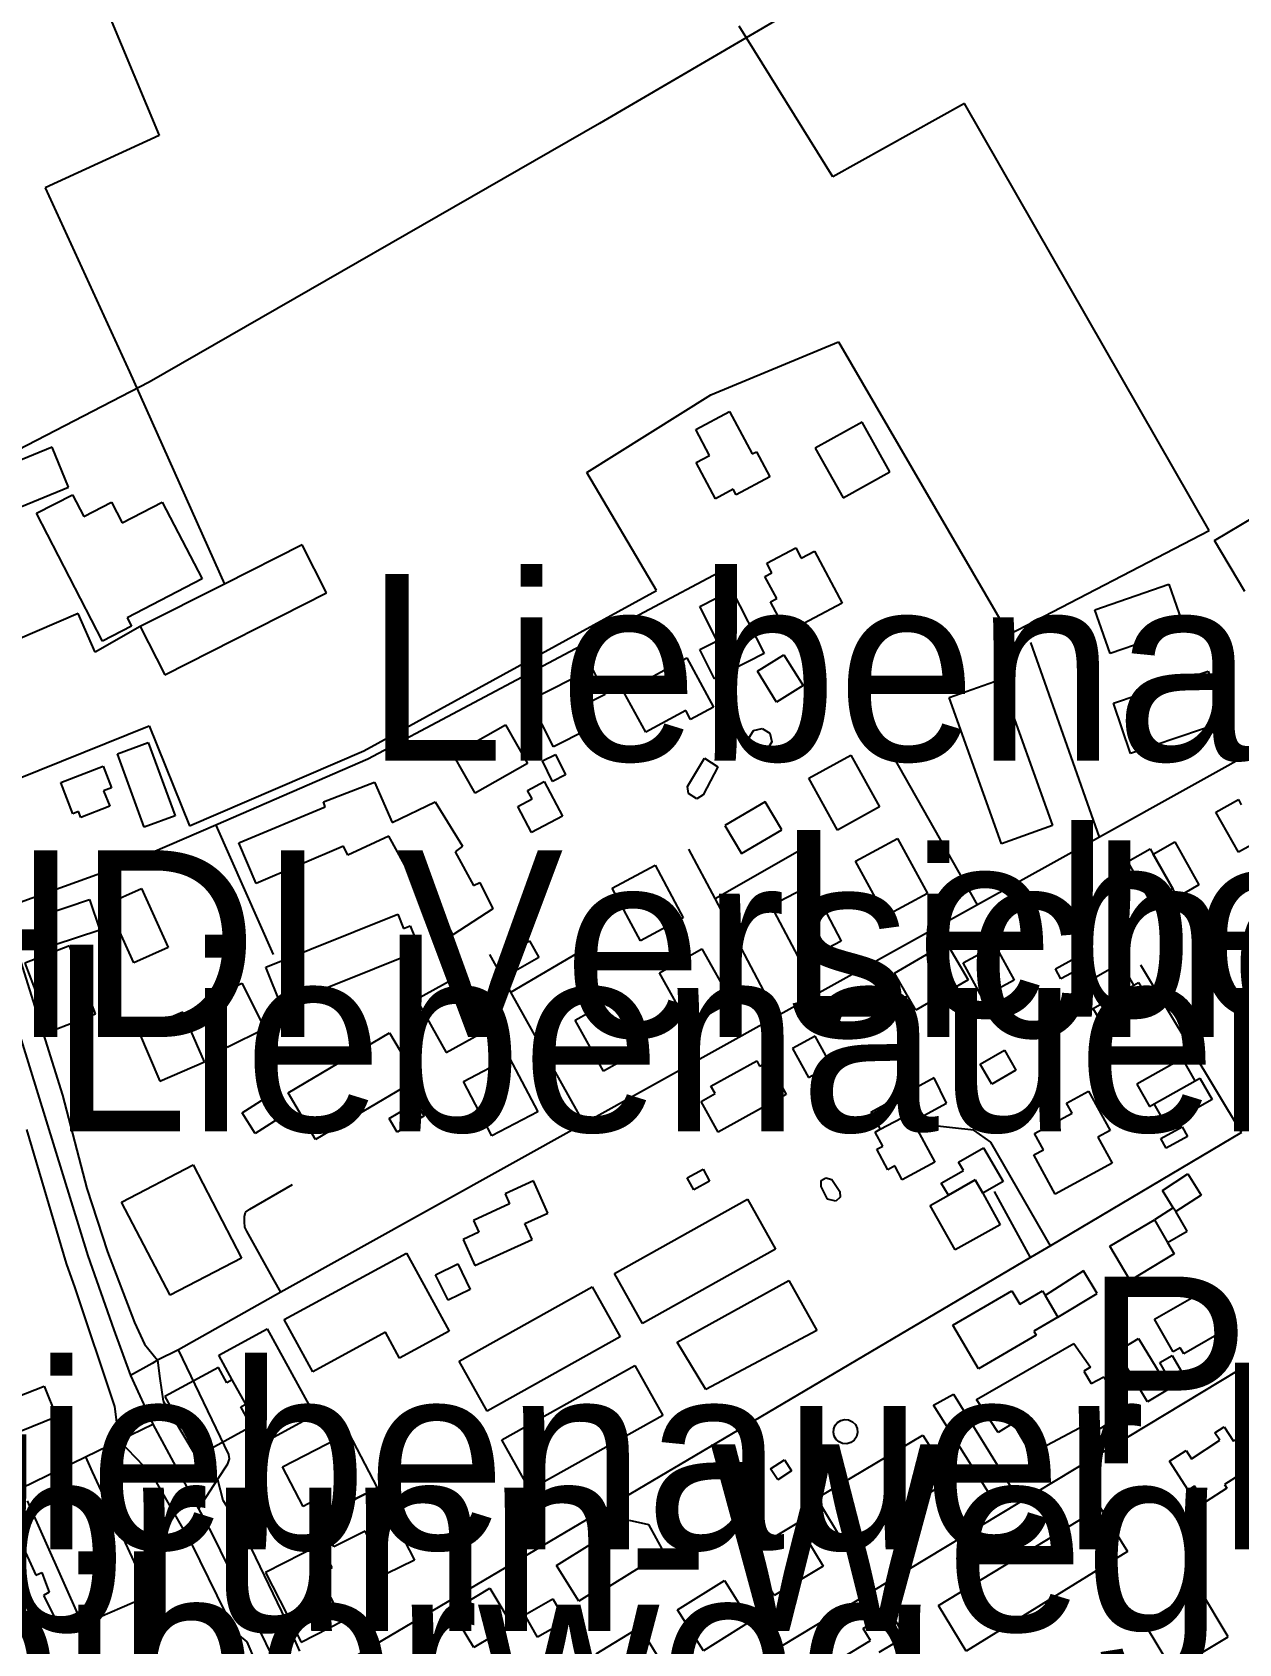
# Model space of a CAD drawing. Extents: x -3657 to 4700, y -7332 to 8131.
# Drawn here: x 2172.2 to 2452.5, y 3484.5 to 3859.2 of the extents above; entities that cross this region are included whole.
import ezdxf

# ---------------------------------------------------------------- set-up
doc = ezdxf.new("R2010")
doc.units = 0
for name, color, linetype in [('OSM_BUILDING_APARTMENTS', 9, 'CONTINUOUS'), ('OSM_BUILDING_CARPORT', 9, 'CONTINUOUS'), ('OSM_BUILDING_DETACHED', 9, 'CONTINUOUS'), ('OSM_BUILDING_GARAGE', 9, 'CONTINUOUS'), ('OSM_BUILDING_GREENHOUSE', 9, 'CONTINUOUS'), ('OSM_BUILDING_HOUSE', 9, 'CONTINUOUS'), ('OSM_BUILDING_INDUSTRIAL', 9, 'CONTINUOUS'), ('OSM_BUILDING_OFFICE', 9, 'CONTINUOUS'), ('OSM_BUILDING_RETAIL', 9, 'CONTINUOUS'), ('OSM_BUILDING_ROOF', 9, 'CONTINUOUS'), ('OSM_BUILDING_SEMIDETACHED_HOUSE', 9, 'CONTINUOUS'), ('OSM_BUILDING_SERVICE', 9, 'CONTINUOUS'), ('OSM_BUILDING_SHED', 9, 'CONTINUOUS'), ('OSM_BUILDING_TERRACE', 9, 'CONTINUOUS'), ('OSM_BUILDING_YES', 9, 'CONTINUOUS'), ('OSM_HIGHWAY_FOOTWAY', 8, 'CONTINUOUS'), ('OSM_HIGHWAY_PRIMARY', 8, 'CONTINUOUS'), ('OSM_HIGHWAY_RESIDENTIAL', 8, 'CONTINUOUS'), ('OSM_HIGHWAY_SERVICE', 8, 'CONTINUOUS'), ('OSM_LABELS', 8, 'CONTINUOUS'), ('OSM_LANDUSE_FARMLAND', 3, 'CONTINUOUS'), ('OSM_LEISURE_SWIMMING_POOL', 3, 'CONTINUOUS')]:
    doc.layers.add(name, color=color, linetype=linetype)

msp = doc.modelspace()

# ---------------------------------------------------------------- linework, layer by layer
at = {"layer": 'OSM_BUILDING_APARTMENTS'}
for p, q in [((2369.213791, 3604.110452), (2375.84261, 3607.66869)), ((2375.84261, 3607.66869), (2376.783084, 3605.92293)), ((2376.783084, 3605.92293), (2381.879842, 3596.438003)), ((2368.045784, 3603.476641), (2369.213791, 3604.110452)), ((2369.797795, 3600.21863), (2368.045784, 3603.476641)), ((2368.387085, 3599.462505), (2369.797795, 3600.21863)), ((2370.935464, 3594.714481), (2368.387085, 3599.462505)), ((2192.920571, 3587.164346), (2209.515373, 3595.815311)), ((2209.515373, 3595.815311), (2220.801051, 3574.187898)), ((2372.588876, 3595.604041), (2370.935464, 3594.714481)), ((2374.318134, 3592.379388), (2372.588876, 3595.604041)), ((2381.879842, 3596.438003), (2374.318134, 3592.379388)), ((2204.20625, 3565.536932), (2192.920571, 3587.164346)), ((2220.801051, 3574.187898), (2204.20625, 3565.536932)), ((2391.603121, 3541.307558), (2414.151725, 3554.317364)), ((2414.151725, 3554.317364), (2418.08806, 3548.813215)), ((2418.08806, 3548.813215), (2416.510492, 3547.890298)), ((2416.510492, 3547.890298), (2418.224581, 3544.98811)), ((2418.224581, 3544.98811), (2421.121845, 3546.567078)), ((2421.121845, 3546.567078), (2426.393045, 3538.271936)), ((2396.631619, 3533.657347), (2391.603121, 3541.307558)), ((2426.393045, 3538.271936), (2417.830189, 3533.001297)), ((2400.105302, 3535.78117), (2396.631619, 3533.657347)), ((2404.254003, 3528.664695), (2400.105302, 3535.78117)), ((2416.639428, 3535.247434), (2404.254003, 3528.664695)), ((2417.830189, 3533.001297), (2416.639428, 3535.247434)), ((2354.469598, 3518.345806), (2379.103929, 3533.023536)), ((2379.103929, 3533.023536), (2385.664488, 3522.604571)), ((2385.664488, 3522.604571), (2360.878468, 3507.671093)), ((2360.878468, 3507.671093), (2354.469598, 3518.345806)), ((2382.759639, 3493.427022), (2420.287554, 3516.188624)), ((2420.287554, 3516.188624), (2426.696424, 3505.925332)), ((2426.696424, 3505.925332), (2389.168509, 3482.75231)), ((2389.168509, 3482.75231), (2382.759639, 3493.427022))]:
    msp.add_line(p, q, dxfattribs=at)
at = {"layer": 'OSM_BUILDING_CARPORT'}
for p, q in [((2220.929987, 3607.980036), (2227.983536, 3612.427833)), ((2227.983536, 3612.427833), (2231.024905, 3607.624212)), ((2223.971356, 3603.165296), (2220.929987, 3607.980036)), ((2231.024905, 3607.624212), (2223.971356, 3603.165296)), ((2424.254227, 3552.43817), (2429.244803, 3555.451553)), ((2431.338114, 3540.729344), (2424.254227, 3552.43817)), ((2429.244803, 3555.451553), (2436.32869, 3543.742727)), ((2436.32869, 3543.742727), (2431.338114, 3540.729344))]:
    msp.add_line(p, q, dxfattribs=at)
at = {"layer": 'OSM_BUILDING_DETACHED'}
for p, q in [((2446.88626, 3741.013646), (2456.260654, 3746.584512)), ((2453.939809, 3729.160267), (2446.88626, 3741.013646)), ((2385.034978, 3588.765553), (2391.284574, 3592.357149)), ((2391.284574, 3592.357149), (2393.051753, 3589.277049)), ((2380.810433, 3586.397101), (2385.034978, 3588.765553)), ((2386.642883, 3576.055972), (2380.810433, 3586.397101)), ((2393.051753, 3589.277049), (2397.094271, 3581.938184)), ((2397.094271, 3581.938184), (2386.642883, 3576.055972))]:
    msp.add_line(p, q, dxfattribs=at)
at = {"layer": 'OSM_BUILDING_GARAGE'}
for p, q in [((2381.705399, 3616.052788), (2367.029466, 3607.991155)), ((2384.617832, 3610.226173), (2381.705399, 3616.052788)), ((2376.783084, 3605.92293), (2384.617832, 3610.226173)), ((2367.029466, 3607.991155), (2369.213791, 3604.110452)), ((2369.213791, 3604.110452), (2375.84261, 3607.66869)), ((2375.84261, 3607.66869), (2376.783084, 3605.92293)), ((2434.766291, 3589.866382), (2440.69734, 3593.791563)), ((2440.69734, 3593.791563), (2443.769046, 3588.787792)), ((2437.291916, 3585.818887), (2434.766291, 3589.866382)), ((2437.291916, 3585.818887), (2432.938436, 3583.027894)), ((2437.906258, 3584.996045), (2437.291916, 3585.818887)), ((2437.906258, 3584.996045), (2437.291916, 3585.818887)), ((2443.769046, 3588.787792), (2437.906258, 3584.996045)), ((2432.938436, 3583.027894), (2435.964636, 3577.812852)), ((2440.538066, 3580.392575), (2437.906258, 3584.996045)), ((2435.964636, 3577.812852), (2440.538066, 3580.392575)), ((2265.867921, 3570.273836), (2271.040523, 3572.809081)), ((2271.040523, 3572.809081), (2273.945372, 3566.89351)), ((2416.457401, 3571.185635), (2407.515321, 3565.459096)), ((2419.612537, 3565.970593), (2416.457401, 3571.185635)), ((2268.772769, 3564.358266), (2265.867921, 3570.273836)), ((2273.945372, 3566.89351), (2268.772769, 3564.358266)), ((2407.515321, 3565.459096), (2410.458092, 3560.444205)), ((2410.458092, 3560.444205), (2419.612537, 3565.970593)), ((2286.64176, 3491.258721), (2293.156813, 3494.950393)), ((2293.156813, 3494.950393), (2296.107168, 3489.735351)), ((2289.592116, 3486.054799), (2286.64176, 3491.258721)), ((2296.107168, 3489.735351), (2289.592116, 3486.054799))]:
    msp.add_line(p, q, dxfattribs=at)
at = {"layer": 'OSM_BUILDING_GREENHOUSE'}
for p, q in [((2234.839889, 3740.024011), (2216.80404, 3730.883788)), ((2240.513066, 3728.848921), (2234.839889, 3740.024011)), ((2216.80404, 3730.883788), (2197.251299, 3720.98744)), ((2202.924476, 3709.80123), (2240.513066, 3728.848921)), ((2197.251299, 3720.98744), (2202.924476, 3709.80123))]:
    msp.add_line(p, q, dxfattribs=at)
at = {"layer": 'OSM_BUILDING_HOUSE'}
for p, q in [((2176.803591, 3762.696657), (2143.143751, 3748.930725)), ((2180.61099, 3753.389641), (2176.803591, 3762.696657)), ((2166.640413, 3747.674222), (2180.61099, 3753.389641)), ((2231.586155, 3612.627984), (2255.151077, 3626.52735)), ((2255.151077, 3626.52735), (2261.567531, 3615.663605)), ((2329.858021, 3614.151354), (2340.49902, 3620.022446)), ((2340.49902, 3620.022446), (2341.158869, 3618.821541)), ((2341.158869, 3618.821541), (2343.123244, 3619.911252)), ((2343.123244, 3619.911252), (2347.378127, 3612.227682)), ((2238.00261, 3601.764239), (2231.586155, 3612.627984)), ((2261.567531, 3615.663605), (2238.00261, 3601.764239)), ((2327.552345, 3610.615356), (2330.813663, 3612.416713)), ((2330.813663, 3612.416713), (2329.858021, 3614.151354)), ((2347.378127, 3612.227682), (2331.511434, 3603.454402)), ((2331.511434, 3603.454402), (2327.552345, 3610.615356)), ((2288.598551, 3592.1014), (2282.007654, 3589.110257)), ((2291.99639, 3584.640221), (2288.598551, 3592.1014)), ((2283.084648, 3586.752924), (2274.67348, 3582.927819)), ((2282.007654, 3589.110257), (2283.084648, 3586.752924)), ((2274.67348, 3582.927819), (2275.940085, 3580.159065)), ((2286.619007, 3582.193932), (2291.99639, 3584.640221)), ((2288.310342, 3578.468902), (2286.619007, 3582.193932)), ((2422.517386, 3576.923293), (2432.938436, 3583.027894)), ((2432.938436, 3583.027894), (2435.964636, 3577.812852)), ((2275.940085, 3580.159065), (2272.254037, 3578.480022)), ((2272.254037, 3578.480022), (2275.014781, 3572.419898)), ((2275.014781, 3572.419898), (2288.310342, 3578.468902)), ((2427.303181, 3568.950617), (2422.517386, 3576.923293)), ((2437.481528, 3575.155294), (2427.303181, 3568.950617)), ((2435.964636, 3577.812852), (2437.481528, 3575.155294)), ((2166.276358, 3540.973973), (2174.922644, 3544.421016)), ((2174.922644, 3544.421016), (2177.797155, 3537.226704)), ((2177.797155, 3537.226704), (2169.150869, 3533.779661)), ((2230.327135, 3525.673551), (2245.6705, 3533.557271)), ((2245.6705, 3533.557271), (2252.268981, 3520.736496)), ((2235.082592, 3516.444372), (2230.327135, 3525.673551)), ((2252.268981, 3520.736496), (2239.307137, 3514.07592)), ((2237.456528, 3517.667516), (2235.082592, 3516.444372)), ((2239.307137, 3514.07592), (2237.456528, 3517.667516))]:
    msp.add_line(p, q, dxfattribs=at)
at = {"layer": 'OSM_BUILDING_INDUSTRIAL'}
for p, q in [((2230.691189, 3559.854872), (2259.11775, 3575.344325)), ((2259.11775, 3575.344325), (2269.038225, 3557.175074)), ((2237.320008, 3547.701266), (2230.691189, 3559.854872)), ((2254.225772, 3556.919326), (2237.320008, 3547.701266)), ((2257.509844, 3550.892561), (2254.225772, 3556.919326)), ((2269.038225, 3557.175074), (2257.509844, 3550.892561))]:
    msp.add_line(p, q, dxfattribs=at)
at = {"layer": 'OSM_BUILDING_OFFICE'}
for p, q in [((2169.431494, 3508.271545), (2173.018945, 3500.432303)), ((2173.018945, 3500.432303), (2174.414485, 3501.066114)), ((2174.414485, 3501.066114), (2175.248776, 3498.753259)), ((2176.060314, 3496.496002), (2174.793708, 3495.739877)), ((2175.248776, 3498.753259), (2176.060314, 3496.496002)), ((2174.793708, 3495.739877), (2177.706142, 3489.913263)), ((2177.706142, 3489.913263), (2168.324163, 3485.732334))]:
    msp.add_line(p, q, dxfattribs=at)
at = {"layer": 'OSM_BUILDING_RETAIL'}
for p, q in [((2215.522266, 3551.581969), (2226.754853, 3557.731049)), ((2226.754853, 3557.731049), (2237.759907, 3537.660364)), ((2218.631895, 3545.899908), (2215.522266, 3551.581969)), ((2221.749109, 3540.206728), (2218.631895, 3545.899908)), ((2226.527319, 3531.511285), (2221.749109, 3540.206728)), ((2237.759907, 3537.660364), (2226.527319, 3531.511285))]:
    msp.add_line(p, q, dxfattribs=at)
at = {"layer": 'OSM_BUILDING_ROOF'}
for p, q in [((2215.408499, 3548.757618), (2202.992736, 3541.952488)), ((2217.357706, 3545.19938), (2215.408499, 3548.757618)), ((2218.631895, 3545.899908), (2217.357706, 3545.19938)), ((2221.749109, 3540.206728), (2218.631895, 3545.899908)), ((2202.992736, 3541.952488), (2210.516522, 3528.219915)), ((2381.591632, 3539.93986), (2386.218154, 3542.552941)), ((2386.218154, 3542.552941), (2399.635066, 3520.836572)), ((2220.596271, 3539.584037), (2221.749109, 3540.206728)), ((2223.061221, 3535.091761), (2220.596271, 3539.584037)), ((2395.311923, 3518.212372), (2381.591632, 3539.93986)), ((2210.516522, 3528.219915), (2223.061221, 3535.091761)), ((2399.635066, 3520.836572), (2395.311923, 3518.212372))]:
    msp.add_line(p, q, dxfattribs=at)
at = {"layer": 'OSM_BUILDING_SEMIDETACHED_HOUSE'}
for p, q in [((2352.634159, 3685.727529), (2362.365023, 3691.109363)), ((2362.365023, 3691.109363), (2369.039349, 3679.055833)), ((2359.308485, 3673.673999), (2352.634159, 3685.727529)), ((2342.478565, 3680.256738), (2333.104171, 3674.73035)), ((2346.301133, 3673.774074), (2342.478565, 3680.256738)), ((2369.039349, 3679.055833), (2359.308485, 3673.673999)), ((2333.104171, 3674.73035), (2336.926739, 3668.258806)), ((2336.926739, 3668.258806), (2346.301133, 3673.774074)), ((2363.449601, 3666.435209), (2373.203218, 3671.739207)), ((2373.203218, 3671.739207), (2380.165753, 3658.929551)), ((2306.892272, 3660.152695), (2316.865839, 3665.501171)), ((2316.865839, 3665.501171), (2323.433982, 3653.25861)), ((2370.404552, 3653.636673), (2363.449601, 3666.435209)), ((2343.88169, 3656.149678), (2353.218162, 3661.053374)), ((2353.218162, 3661.053374), (2360.135191, 3647.876776)), ((2313.460416, 3647.910134), (2306.892272, 3660.152695)), ((2380.165753, 3658.929551), (2370.404552, 3653.636673)), ((2323.433982, 3653.25861), (2313.460416, 3647.910134)), ((2350.798719, 3642.973079), (2343.88169, 3656.149678)), ((2317.882157, 3640.515671), (2327.757125, 3646.053179)), ((2327.757125, 3646.053179), (2334.628647, 3633.810617)), ((2360.135191, 3647.876776), (2350.798719, 3642.973079)), ((2271.988581, 3640.137609), (2261.476517, 3634.322114)), ((2278.860103, 3627.750494), (2271.988581, 3640.137609)), ((2324.746094, 3628.27311), (2317.882157, 3640.515671)), ((2298.299077, 3629.462896), (2308.272644, 3635.033762)), ((2308.272644, 3635.033762), (2314.909048, 3623.180382)), ((2261.476517, 3634.322114), (2268.348039, 3621.934999)), ((2334.628647, 3633.810617), (2324.746094, 3628.27311)), ((2268.348039, 3621.934999), (2278.860103, 3627.750494)), ((2304.927897, 3617.609517), (2298.299077, 3629.462896)), ((2272.352635, 3615.241065), (2283.008803, 3620.82305)), ((2283.008803, 3620.82305), (2289.630038, 3608.180187)), ((2314.909048, 3623.180382), (2304.927897, 3617.609517)), ((2278.97387, 3602.609321), (2272.352635, 3615.241065)), ((2289.630038, 3608.180187), (2278.97387, 3602.609321))]:
    msp.add_line(p, q, dxfattribs=at)
at = {"layer": 'OSM_BUILDING_SERVICE'}
for p, q in [((2282.250357, 3644.796676), (2287.688416, 3647.899015)), ((2287.688416, 3647.899015), (2289.865156, 3644.096148)), ((2284.419513, 3640.99381), (2282.250357, 3644.796676)), ((2289.865156, 3644.096148), (2284.419513, 3640.99381))]:
    msp.add_line(p, q, dxfattribs=at)
at = {"layer": 'OSM_BUILDING_SHED'}
for p, q in [((2392.444996, 3619.244082), (2398.065082, 3622.490974)), ((2398.065082, 3622.490974), (2400.734813, 3617.887504)), ((2395.114727, 3614.640612), (2392.444996, 3619.244082)), ((2400.734813, 3617.887504), (2395.114727, 3614.640612)), ((2324.366871, 3592.835287), (2328.052919, 3594.814557)), ((2328.052919, 3594.814557), (2329.562227, 3592.023564)), ((2325.868594, 3590.033175), (2324.366871, 3592.835287)), ((2329.562227, 3592.023564), (2325.868594, 3590.033175))]:
    msp.add_line(p, q, dxfattribs=at)
at = {"layer": 'OSM_BUILDING_TERRACE'}
for p, q in [((2385.194251, 3704.474993), (2397.086687, 3708.722639)), ((2397.086687, 3708.722639), (2409.236994, 3674.752589)), ((2397.344558, 3670.504943), (2385.194251, 3704.474993)), ((2409.236994, 3674.752589), (2397.344558, 3670.504943)), ((2307.445938, 3570.618541), (2338.352618, 3587.898232)), ((2338.352618, 3587.898232), (2344.860086, 3576.278362)), ((2344.860086, 3576.278362), (2313.96099, 3558.987551)), ((2271.381824, 3550.192033), (2302.28092, 3567.471724)), ((2302.28092, 3567.471724), (2308.795972, 3555.851854)), ((2313.96099, 3558.987551), (2307.445938, 3570.618541)), ((2322.008104, 3554.595352), (2347.969715, 3568.939497)), ((2347.969715, 3568.939497), (2354.477183, 3557.319627)), ((2308.795972, 3555.851854), (2277.896876, 3538.561043)), ((2354.477183, 3557.319627), (2328.659676, 3543.631532)), ((2328.659676, 3543.631532), (2322.008104, 3554.595352)), ((2277.896876, 3538.561043), (2271.381824, 3550.192033)), ((2281.264377, 3531.900467), (2312.163473, 3549.180159)), ((2312.163473, 3549.180159), (2318.678525, 3537.560289)), ((2318.678525, 3537.560289), (2287.779429, 3520.269478)), ((2287.779429, 3520.269478), (2281.264377, 3531.900467))]:
    msp.add_line(p, q, dxfattribs=at)
at = {"layer": 'OSM_BUILDING_YES'}
for p, q in [((2326.354, 3766.78863), (2334.211502, 3770.969559)), ((2334.211502, 3770.969559), (2339.452365, 3761.128808)), ((2329.539474, 3760.806343), (2326.354, 3766.78863)), ((2364.974077, 3768.523271), (2354.113129, 3762.463147)), ((2371.428454, 3756.970118), (2364.974077, 3768.523271)), ((2354.113129, 3762.463147), (2360.567505, 3750.909995)), ((2326.399507, 3759.1273), (2329.539474, 3760.806343)), ((2330.881923, 3750.709844), (2326.399507, 3759.1273)), ((2339.452365, 3761.128808), (2340.453514, 3761.662544)), ((2340.453514, 3761.662544), (2343.578312, 3755.791452)), ((2343.578312, 3755.791452), (2335.728394, 3751.610523)), ((2360.567505, 3750.909995), (2371.428454, 3756.970118)), ((2173.109958, 3747.329518), (2181.513541, 3751.66612)), ((2181.513541, 3751.66612), (2184.145349, 3746.584512)), ((2335.038208, 3752.911503), (2330.881923, 3750.709844)), ((2335.728394, 3751.610523), (2335.038208, 3752.911503)), ((2188.49883, 3717.595995), (2173.109958, 3747.329518)), ((2184.145349, 3746.584512), (2190.546635, 3749.887001)), ((2190.546635, 3749.887001), (2193.026754, 3745.105619)), ((2193.026754, 3745.105619), (2202.355641, 3749.931479)), ((2202.355641, 3749.931479), (2211.6011, 3732.062455)), ((2342.819866, 3735.720768), (2349.554867, 3739.301244)), ((2344.003042, 3733.496869), (2342.819866, 3735.720768)), ((2349.554867, 3739.301244), (2350.836641, 3736.899434)), ((2350.836641, 3736.899434), (2353.908348, 3738.533999)), ((2353.908348, 3738.533999), (2360.339971, 3726.46935)), ((2211.6011, 3732.062455), (2194.194761, 3723.066785)), ((2342.417889, 3732.651788), (2344.003042, 3733.496869)), ((2345.148295, 3727.525702), (2342.417889, 3732.651788)), ((2327.241382, 3725.679866), (2334.719661, 3729.471613)), ((2334.719661, 3729.471613), (2342.220693, 3714.704926)), ((2419.07404, 3724.912621), (2436.290767, 3730.83931)), ((2436.290767, 3730.83931), (2439.809958, 3720.631616)), ((2331.306653, 3717.684951), (2327.241382, 3725.679866)), ((2343.692079, 3726.747337), (2345.148295, 3727.525702)), ((2347.484309, 3719.630862), (2343.692079, 3726.747337)), ((2360.339971, 3726.46935), (2347.484309, 3719.630862)), ((2422.59323, 3714.704926), (2419.07404, 3724.912621)), ((2195.226247, 3721.065276), (2188.49883, 3717.595995)), ((2194.194761, 3723.066785), (2195.226247, 3721.065276)), ((2327.286889, 3715.638964), (2331.306653, 3717.684951)), ((2439.809958, 3720.631616), (2422.59323, 3714.704926)), ((2309.630263, 3705.775974), (2324.260689, 3713.715292)), ((2324.260689, 3713.715292), (2330.464778, 3702.295573)), ((2330.72265, 3708.878312), (2327.286889, 3715.638964)), ((2342.220693, 3714.704926), (2330.72265, 3708.878312)), ((2340.65071, 3710.635192), (2346.809292, 3714.438059)), ((2346.809292, 3714.438059), (2351.253787, 3707.265986)), ((2287.794598, 3703.907899), (2302.288504, 3711.235645)), ((2302.288504, 3711.235645), (2305.314704, 3705.242238)), ((2345.095204, 3703.452), (2340.65071, 3710.635192)), ((2423.412352, 3703.22961), (2445.399706, 3710.601834)), ((2445.399706, 3710.601834), (2449.328457, 3698.893008)), ((2314.711852, 3696.424481), (2309.630263, 3705.775974)), ((2351.253787, 3707.265986), (2345.095204, 3703.452)), ((2293.300917, 3693.021916), (2287.794598, 3703.907899)), ((2305.314704, 3705.242238), (2298.655547, 3701.873032)), ((2330.464778, 3702.295573), (2325.125317, 3699.393385)), ((2427.341103, 3691.520784), (2423.412352, 3703.22961)), ((2298.655547, 3701.873032), (2301.135666, 3696.980455)), ((2324.002817, 3701.461611), (2314.711852, 3696.424481)), ((2325.125317, 3699.393385), (2324.002817, 3701.461611)), ((2449.328457, 3698.893008), (2427.341103, 3691.520784)), ((2269.978699, 3691.287275), (2282.121421, 3698.170241)), ((2282.121421, 3698.170241), (2287.240933, 3689.163452)), ((2301.135666, 3696.980455), (2293.300917, 3693.021916)), ((2191.927007, 3691.409589), (2199.124661, 3694.044909)), ((2198.15385, 3674.396766), (2191.927007, 3691.409589)), ((2199.124661, 3694.044909), (2205.351503, 3677.020966)), ((2275.09821, 3682.269366), (2269.978699, 3691.287275)), ((2290.691863, 3689.763904), (2293.763569, 3691.265036)), ((2293.763569, 3691.265036), (2296.099584, 3686.505893)), ((2178.775551, 3684.737894), (2188.612597, 3688.55188)), ((2188.612597, 3688.55188), (2190.561804, 3683.525869)), ((2287.240933, 3689.163452), (2275.09821, 3682.269366)), ((2293.027877, 3685.004762), (2290.691863, 3689.763904)), ((2181.589386, 3677.476865), (2178.775551, 3684.737894)), ((2190.561804, 3683.525869), (2188.741533, 3682.825341)), ((2239.838049, 3680.234499), (2251.707731, 3684.804611)), ((2251.707731, 3684.804611), (2255.795756, 3675.464237)), ((2287.225764, 3682.914297), (2291.101424, 3684.982523)), ((2291.101424, 3684.982523), (2295.401813, 3676.93201)), ((2296.099584, 3686.505893), (2293.027877, 3685.004762)), ((2188.741533, 3682.825341), (2190.144658, 3679.211506)), ((2240.232441, 3679.066952), (2239.838049, 3680.234499)), ((2255.795756, 3675.464237), (2265.814829, 3680.234499)), ((2265.814829, 3680.234499), (2272.14027, 3669.92673)), ((2284.965594, 3679.144789), (2288.295173, 3680.923908)), ((2288.295173, 3680.923908), (2287.225764, 3682.914297)), ((2447.197223, 3677.832689), (2452.415332, 3680.757115)), ((2452.415332, 3680.757115), (2453.097934, 3679.55621)), ((2182.886329, 3677.977242), (2181.589386, 3677.476865)), ((2183.417241, 3676.598425), (2182.886329, 3677.977242)), ((2190.144658, 3679.211506), (2183.417241, 3676.598425)), ((2205.351503, 3677.020966), (2198.15385, 3674.396766)), ((2220.18671, 3670.705094), (2240.232441, 3679.066952)), ((2288.196575, 3673.095785), (2284.965594, 3679.144789)), ((2295.401813, 3676.93201), (2288.196575, 3673.095785)), ((2452.44567, 3668.514554), (2447.197223, 3677.832689)), ((2255.014556, 3672.261823), (2245.480888, 3667.880743)), ((2258.617176, 3665.645725), (2255.014556, 3672.261823)), ((2224.176136, 3661.275764), (2220.18671, 3670.705094)), ((2244.510077, 3669.92673), (2224.176136, 3661.275764)), ((2245.480888, 3667.880743), (2244.510077, 3669.92673)), ((2272.14027, 3669.92673), (2270.38826, 3668.659107)), ((2270.38826, 3668.659107), (2274.665896, 3660.786507)), ((2426.741931, 3666.390731), (2431.952456, 3669.326277)), ((2431.952456, 3669.326277), (2432.635057, 3668.114252)), ((2432.635057, 3668.114252), (2437.633217, 3670.927484)), ((2437.633217, 3670.927484), (2443.260887, 3660.91994)), ((2457.656195, 3671.4501), (2452.44567, 3668.514554)), ((2259.883781, 3666.335133), (2258.617176, 3665.645725)), ((2264.161417, 3658.062231), (2259.883781, 3666.335133)), ((2431.982793, 3657.072596), (2426.741931, 3666.390731)), ((2437.200903, 3660.008142), (2432.635057, 3668.114252)), ((2432.635057, 3668.114252), (2437.200903, 3660.008142)), ((2274.665896, 3660.786507), (2276.129697, 3661.464796)), ((2276.129697, 3661.464796), (2279.140728, 3655.337955)), ((2443.260887, 3660.91994), (2438.262727, 3658.117828)), ((2174.91506, 3654.003616), (2185.465046, 3657.517376)), ((2185.465046, 3657.517376), (2187.831398, 3650.41202)), ((2189.590993, 3656.53886), (2197.539508, 3660.108218)), ((2197.539508, 3660.108218), (2203.705675, 3646.364525)), ((2265.132228, 3659.040746), (2264.161417, 3658.062231)), ((2269.902854, 3649.31119), (2265.132228, 3659.040746)), ((2437.200903, 3660.008142), (2431.982793, 3657.072596)), ((2438.262727, 3658.117828), (2437.200903, 3660.008142)), ((2177.281412, 3646.89826), (2174.91506, 3654.003616)), ((2195.749575, 3642.806287), (2189.590993, 3656.53886)), ((2226.405968, 3641.838891), (2257.100283, 3654.159289)), ((2257.100283, 3654.159289), (2258.442733, 3650.834561)), ((2279.140728, 3655.337955), (2269.902854, 3649.31119)), ((2187.831398, 3650.41202), (2177.281412, 3646.89826)), ((2258.442733, 3650.834561), (2259.974794, 3651.446133)), ((2259.974794, 3651.446133), (2262.303224, 3645.652877)), ((2180.800602, 3646.753707), (2170.417474, 3642.761809)), ((2186.88334, 3630.930669), (2180.800602, 3646.753707)), ((2203.705675, 3646.364525), (2195.749575, 3642.806287)), ((2372.490278, 3640.437835), (2384.633001, 3647.454235)), ((2384.633001, 3647.454235), (2389.623577, 3638.836628)), ((2388.508661, 3642.839645), (2395.903511, 3646.876021)), ((2395.903511, 3646.876021), (2400.317667, 3638.79215)), ((2170.417474, 3642.761809), (2176.492628, 3626.938771)), ((2262.303224, 3645.652877), (2230.069263, 3632.709788)), ((2392.922817, 3634.755774), (2388.508661, 3642.839645)), ((2425.217454, 3642.784048), (2414.621961, 3636.779522)), ((2428.15264, 3637.624603), (2425.217454, 3642.784048)), ((2230.069263, 3632.709788), (2226.405968, 3641.838891)), ((2377.480854, 3631.809109), (2372.490278, 3640.437835)), ((2389.623577, 3638.836628), (2377.480854, 3631.809109)), ((2400.317667, 3638.79215), (2392.922817, 3634.755774)), ((2428.15264, 3637.624603), (2429.237218, 3638.236175)), ((2429.237218, 3638.236175), (2432.088976, 3633.210165)), ((2212.101674, 3633.721661), (2220.838973, 3638.113861)), ((2220.838973, 3638.113861), (2226.178434, 3627.483626)), ((2414.621961, 3636.779522), (2417.557148, 3631.608958)), ((2418.656895, 3632.231649), (2428.15264, 3637.624603)), ((2418.656895, 3632.231649), (2428.15264, 3637.624603)), ((2176.492628, 3626.938771), (2186.88334, 3630.930669)), ((2207.179359, 3631.375448), (2196.818984, 3626.905412)), ((2212.185103, 3619.811176), (2207.179359, 3631.375448)), ((2217.441135, 3623.102546), (2212.101674, 3633.721661)), ((2417.557148, 3631.608958), (2418.656895, 3632.231649)), ((2421.516237, 3627.205639), (2418.656895, 3632.231649)), ((2432.088976, 3633.210165), (2421.516237, 3627.205639)), ((2226.178434, 3627.483626), (2217.441135, 3623.102546)), ((2196.818984, 3626.905412), (2201.824729, 3615.330021)), ((2354.075206, 3625.760105), (2348.834343, 3622.891276)), ((2357.776423, 3618.988334), (2354.075206, 3625.760105)), ((2201.824729, 3615.330021), (2212.185103, 3619.811176)), ((2348.834343, 3622.891276), (2352.527976, 3616.130624)), ((2439.430734, 3620.578421), (2428.842826, 3614.573895)), ((2442.365921, 3615.418976), (2439.430734, 3620.578421)), ((2352.527976, 3616.130624), (2357.776423, 3618.988334)), ((2442.365921, 3615.418976), (2443.450499, 3616.030549)), ((2443.450499, 3616.030549), (2446.309841, 3611.004538)), ((2412.498312, 3610.215054), (2417.632993, 3613.017166)), ((2417.632993, 3613.017166), (2422.653906, 3603.821346)), ((2428.842826, 3614.573895), (2431.770429, 3609.403331)), ((2432.87776, 3610.026023), (2442.365921, 3615.418976)), ((2432.87776, 3610.026023), (2442.365921, 3615.418976)), ((2413.764917, 3607.89108), (2412.498312, 3610.215054)), ((2431.770429, 3609.403331), (2432.87776, 3610.026023)), ((2435.729517, 3605.000012), (2432.87776, 3610.026023)), ((2446.309841, 3611.004538), (2435.729517, 3605.000012)), ((2405.057956, 3603.143057), (2413.764917, 3607.89108)), ((2407.113345, 3599.373549), (2405.057956, 3603.143057)), ((2422.653906, 3603.821346), (2419.794564, 3602.264617)), ((2419.794564, 3602.264617), (2423.078636, 3596.260091)), ((2387.416498, 3596.4936), (2393.218611, 3599.829448)), ((2393.218611, 3599.829448), (2397.73895, 3591.979086)), ((2404.86076, 3598.139285), (2407.113345, 3599.373549)), ((2409.836166, 3589.04354), (2404.86076, 3598.139285)), ((2383.396734, 3591.612143), (2388.531414, 3594.558808)), ((2388.531414, 3594.558808), (2387.416498, 3596.4936)), ((2423.078636, 3596.260091), (2409.836166, 3589.04354)), ((2385.034978, 3588.765553), (2383.396734, 3591.612143)), ((2391.284574, 3592.357149), (2385.034978, 3588.765553)), ((2393.051753, 3589.277049), (2391.284574, 3592.357149)), ((2397.73895, 3591.979086), (2393.051753, 3589.277049)), ((2432.900513, 3559.943828), (2445.376952, 3567.082542)), ((2445.376952, 3567.082542), (2450.519217, 3558.109111)), ((2386.096802, 3558.56501), (2399.77917, 3566.593284)), ((2399.77917, 3566.593284), (2401.629779, 3563.457587)), ((2401.629779, 3563.457587), (2406.878226, 3566.537687)), ((2406.878226, 3566.537687), (2407.515321, 3565.459096)), ((2407.515321, 3565.459096), (2410.458092, 3560.444205)), ((2410.458092, 3560.444205), (2404.883513, 3557.175074)), ((2437.24641, 3552.360334), (2432.900513, 3559.943828)), ((2392.065773, 3548.412914), (2386.096802, 3558.56501)), ((2405.42201, 3556.252156), (2392.065773, 3548.412914)), ((2404.883513, 3557.175074), (2405.42201, 3556.252156)), ((2450.519217, 3558.109111), (2439.718944, 3551.915554)), ((2438.914991, 3553.31661), (2437.24641, 3552.360334)), ((2439.718944, 3551.915554), (2438.914991, 3553.31661)), ((2434.197456, 3549.880687), (2437.056798, 3551.526372)), ((2436.882355, 3545.19938), (2434.197456, 3549.880687)), ((2437.056798, 3551.526372), (2439.741697, 3546.845065)), ((2439.741697, 3546.845065), (2436.882355, 3545.19938)), ((2446.984858, 3533.546152), (2449.123676, 3534.924969)), ((2448.114943, 3531.800392), (2446.984858, 3533.546152)), ((2449.123676, 3534.924969), (2451.262494, 3531.633599)), ((2451.262494, 3531.633599), (2454.334201, 3533.623988)), ((2441.501292, 3527.519387), (2448.114943, 3531.800392)), ((2343.684494, 3525.150935), (2346.915475, 3527.285878)), ((2346.915475, 3527.285878), (2348.60681, 3524.728394)), ((2436.450041, 3526.918934), (2440.280194, 3529.398581)), ((2440.788353, 3520.236119), (2436.450041, 3526.918934)), ((2440.280194, 3529.398581), (2441.501292, 3527.519387)), ((2345.375829, 3522.593452), (2343.684494, 3525.150935)), ((2348.60681, 3524.728394), (2345.375829, 3522.593452)), ((2454.288694, 3524.795111), (2449.21469, 3521.514861)), ((2239.307137, 3514.07592), (2252.268981, 3520.736496)), ((2252.268981, 3520.736496), (2260.960774, 3503.968302)), ((2442.221816, 3521.170157), (2440.788353, 3520.236119)), ((2444.671597, 3517.389529), (2442.221816, 3521.170157)), ((2449.753186, 3520.692018), (2444.671597, 3517.389529)), ((2449.21469, 3521.514861), (2449.753186, 3520.692018)), ((2242.211986, 3507.003923), (2239.307137, 3514.07592)), ((2293.960765, 3502.722918), (2310.821023, 3513.19748)), ((2310.821023, 3513.19748), (2315.348947, 3512.218965)), ((2315.348947, 3512.218965), (2318.921228, 3505.725181)), ((2338.549814, 3505.714062), (2349.911337, 3512.563669)), ((2349.911337, 3512.563669), (2355.948568, 3502.578365)), ((2239.132694, 3507.559898), (2226.360461, 3501.054994)), ((2241.8631, 3502.222541), (2239.132694, 3507.559898)), ((2249.523406, 3510.639997), (2242.211986, 3507.003923)), ((2254.460891, 3500.732529), (2249.523406, 3510.639997)), ((2260.960774, 3503.968302), (2254.460891, 3500.732529)), ((2318.921228, 3505.725181), (2304.556258, 3496.796229)), ((2344.579461, 3495.728757), (2338.549814, 3505.714062)), ((2226.360461, 3501.054994), (2234.604771, 3484.887252)), ((2238.76864, 3500.643573), (2241.8631, 3502.222541)), ((2244.290128, 3489.824307), (2238.76864, 3500.643573)), ((2299.125784, 3494.427777), (2293.960765, 3502.722918)), ((2355.948568, 3502.578365), (2344.579461, 3495.728757)), ((2269.652567, 3492.103803), (2278.511218, 3497.43004)), ((2278.511218, 3497.43004), (2283.630729, 3488.923628)), ((2304.108775, 3497.518996), (2299.125784, 3494.427777)), ((2304.556258, 3496.796229), (2304.108775, 3497.518996)), ((2322.121871, 3492.415149), (2332.990404, 3499.242517)), ((2332.990404, 3499.242517), (2339.004882, 3489.679753)), ((2443.450499, 3497.096455), (2430.496239, 3489.31281)), ((2450.056565, 3486.121516), (2443.450499, 3497.096455)), ((2274.779663, 3483.597391), (2269.652567, 3492.103803)), ((2328.136348, 3482.852385), (2322.121871, 3492.415149)), ((2234.604771, 3484.887252), (2244.290128, 3489.824307)), ((2283.630729, 3488.923628), (2274.779663, 3483.597391)), ((2303.183471, 3482.174096), (2313.369402, 3488.378773)), ((2313.369402, 3488.378773), (2318.837799, 3479.405342)), ((2339.004882, 3489.679753), (2328.136348, 3482.852385)), ((2365.21678, 3488.078546), (2371.496714, 3491.870293)), ((2371.496714, 3491.870293), (2374.977982, 3486.121516)), ((2430.496239, 3489.31281), (2437.102305, 3478.337871)), ((2352.126, 3476.258526), (2366.946037, 3485.220837)), ((2366.946037, 3485.220837), (2365.21678, 3488.078546)), ((2374.977982, 3486.121516), (2368.910413, 3482.452083)), ((2437.102305, 3478.337871), (2450.056565, 3486.121516))]:
    msp.add_line(p, q, dxfattribs=at)
at = {"layer": 'OSM_HIGHWAY_FOOTWAY'}
for p, q in [((2169.507339, 3642.984199), (2179.177527, 3612.016412)), ((2179.177527, 3612.016412), (2184.835535, 3590.322282)), ((2180.133169, 3572.931395), (2170.90288, 3604.077094)), ((2184.835535, 3590.322282), (2189.628915, 3575.644551)), ((2189.628915, 3575.644551), (2195.886096, 3559.198822)), ((2182.097545, 3567.238215), (2180.133169, 3572.931395)), ((2191.312665, 3539.672992), (2182.097545, 3567.238215)), ((2195.886096, 3559.198822), (2198.252448, 3554.19505)), ((2198.252448, 3554.19505), (2201.293817, 3550.447781)), ((2201.293817, 3550.447781), (2201.80956, 3546.177896)), ((2201.80956, 3546.177896), (2202.598344, 3540.918376)), ((2202.598344, 3540.918376), (2212.200272, 3524.750633)), ((2192.366905, 3531.755914), (2191.312665, 3539.672992)), ((2200.065134, 3523.705401), (2192.366905, 3531.755914)), ((2209.257501, 3507.715571), (2200.065134, 3523.705401)), ((2212.200272, 3524.750633), (2215.234057, 3522.726886)), ((2215.234057, 3522.726886), (2216.409648, 3517.912145)), ((2216.409648, 3517.912145), (2221.013416, 3510.806789)), ((2217.054327, 3491.781338), (2209.257501, 3507.715571)), ((2221.013416, 3510.806789), (2231.062827, 3489.879904)), ((2219.852993, 3486.777566), (2217.054327, 3491.781338)), ((2231.062827, 3489.879904), (2234.26347, 3482.774548)), ((2222.060072, 3484.976208), (2219.852993, 3486.777566)), ((2226.459059, 3474.779633), (2222.060072, 3484.976208))]:
    msp.add_line(p, q, dxfattribs=at)
at = {"layer": 'OSM_HIGHWAY_PRIMARY'}
for p, q in [((2160.656273, 3653.714509), (2185.078238, 3574.732753)), ((2185.078238, 3574.732753), (2191.130638, 3557.508659)), ((2191.130638, 3557.508659), (2195.006298, 3546.845065)), ((2195.006298, 3546.845065), (2200.148563, 3535.525422)), ((2200.148563, 3535.525422), (2210.797147, 3515.899517)), ((2210.797147, 3515.899517), (2213.762671, 3510.428727)), ((2213.762671, 3510.428727), (2232.306679, 3472.700288))]:
    msp.add_line(p, q, dxfattribs=at)
at = {"layer": 'OSM_HIGHWAY_RESIDENTIAL'}
for p, q in [((2370.874788, 3877.127356), (2303.957086, 3837.964503)), ((2303.957086, 3837.964503), (2199.329441, 3777.808047)), ((2199.329441, 3777.808047), (2164.35749, 3759.749991)), ((2334.112904, 3734.820089), (2250.168086, 3690.141967)), ((2495.153772, 3713.770889), (2420.181372, 3672.072792)), ((2250.168086, 3690.141967), (2214.809327, 3674.841545)), ((2214.809327, 3674.841545), (2192.723375, 3665.278782)), ((2420.181372, 3672.072792), (2391.777564, 3656.283112)), ((2192.723375, 3665.278782), (2166.549399, 3655.860571)), ((2391.777564, 3656.283112), (2345.269647, 3630.408053)), ((2589.557563, 3630.841713), (2269.318851, 3437.551572)), ((2345.269647, 3630.408053), (2300.384804, 3605.455911)), ((2300.384804, 3605.455911), (2229.902405, 3566.24858)), ((2453.181363, 3603.332088), (2408.751588, 3577.056727)), ((2408.751588, 3577.056727), (2404.117482, 3574.321332)), ((2404.117482, 3574.321332), (2238.290819, 3476.247406)), ((2229.902405, 3566.24858), (2206.109949, 3552.816233)), ((2206.109949, 3552.816233), (2201.293817, 3550.447781)), ((2200.049965, 3549.691655), (2195.006298, 3546.845065)), ((2201.293817, 3550.447781), (2200.049965, 3549.691655)), ((2195.059389, 3533.056894), (2200.148563, 3535.525422)), ((2184.501819, 3527.930808), (2192.366905, 3531.755914)), ((2192.366905, 3531.755914), (2195.059389, 3533.056894)), ((2169.583184, 3520.692018), (2184.501819, 3527.930808))]:
    msp.add_line(p, q, dxfattribs=at)
at = {"layer": 'OSM_HIGHWAY_SERVICE'}
for p, q in [((2420.181372, 3672.072792), (2404.193327, 3717.284649)), ((2391.777564, 3656.283112), (2369.153115, 3696.22433)), ((2214.809327, 3674.841545), (2228.150394, 3644.785557)), ((2330.806079, 3657.795363), (2324.761263, 3669.24844)), ((2330.806079, 3657.795363), (2350.533263, 3669.03717)), ((2345.269647, 3630.408053), (2330.806079, 3657.795363)), ((2283.380442, 3635.990038), (2302.500869, 3647.242964)), ((2283.380442, 3635.990038), (2278.488464, 3644.785557)), ((2453.181363, 3603.332088), (2429.775715, 3642.261432)), ((2300.384804, 3605.455911), (2283.380442, 3635.990038)), ((2390.935689, 3603.94366), (2380.362949, 3605.077848)), ((2394.925115, 3601.152667), (2390.935689, 3603.94366)), ((2408.751588, 3577.056727), (2394.925115, 3601.152667)), ((2222.674413, 3585.52978), (2232.632811, 3591.289677)), ((2400.894086, 3580.236902), (2395.789744, 3589.621754)), ((2221.483653, 3583.817378), (2221.688433, 3584.840372)), ((2221.491237, 3582.560876), (2221.483653, 3583.817378)), ((2221.574666, 3581.382209), (2221.491237, 3582.560876)), ((2221.688433, 3584.840372), (2222.674413, 3585.52978)), ((2221.984227, 3580.414814), (2221.574666, 3581.382209)), ((2228.309668, 3569.10629), (2221.984227, 3580.414814)), ((2404.117482, 3574.321332), (2400.894086, 3580.236902)), ((2229.902405, 3566.24858), (2228.309668, 3569.10629)), ((2217.843111, 3528.520141), (2206.109949, 3552.816233)), ((2184.501819, 3527.930808), (2186.071803, 3524.472646)), ((2215.234057, 3522.726886), (2217.58524, 3526.329601)), ((2217.58524, 3526.329601), (2217.9948, 3527.486028)), ((2217.9948, 3527.486028), (2217.843111, 3528.520141)), ((2186.071803, 3524.472646), (2198.844035, 3496.929663)), ((2214.346675, 3521.359188), (2215.234057, 3522.726886)), ((2210.797147, 3515.899517), (2214.346675, 3521.359188)), ((2183.356565, 3490.080055), (2171.084907, 3517.700875)), ((2198.844035, 3496.929663), (2198.935049, 3495.817713)), ((2198.237279, 3495.183902), (2185.017562, 3489.424005)), ((2198.935049, 3495.817713), (2198.237279, 3495.183902)), ((2183.986076, 3489.346169), (2183.356565, 3490.080055)), ((2185.017562, 3489.424005), (2183.986076, 3489.346169))]:
    msp.add_line(p, q, dxfattribs=at)
at = {"layer": 'OSM_LANDUSE_FARMLAND'}
for p, q in [((2189.856449, 3863.394782), (2201.680624, 3835.17351)), ((2358.201153, 3825.555149), (2336.41858, 3860.614909)), ((2388.781701, 3842.579092), (2358.201153, 3825.555149)), ((2445.627239, 3743.304262), (2388.781701, 3842.579092)), ((2201.680624, 3835.17351), (2175.157763, 3823.008785)), ((2175.157763, 3823.008785), (2194.733257, 3780.220977)), ((2329.797345, 3774.872501), (2359.52085, 3787.237377)), ((2359.52085, 3787.237377), (2399.119322, 3719.174963)), ((2194.733257, 3780.220977), (2216.80404, 3730.883788)), ((2301.044652, 3756.858923), (2329.797345, 3774.872501)), ((2317.191971, 3729.349298), (2301.044652, 3756.858923)), ((2399.119322, 3719.174963), (2445.627239, 3743.304262)), ((2216.80404, 3730.883788), (2197.251299, 3720.98744)), ((2249.182106, 3692.110117), (2317.191971, 3729.349298)), ((2182.833238, 3724.05642), (2146.958735, 3708.544728)), ((2186.754404, 3715.06075), (2182.833238, 3724.05642)), ((2197.251299, 3720.98744), (2186.754404, 3715.06075)), ((2157.357032, 3681.023983), (2199.299103, 3697.914493)), ((2199.299103, 3697.914493), (2208.688666, 3674.641394)), ((2208.688666, 3674.641394), (2249.182106, 3692.110117))]:
    msp.add_line(p, q, dxfattribs=at)
at = {"layer": 'OSM_LEISURE_SWIMMING_POOL'}
for p, q in [((2338.633243, 3695.056783), (2339.725405, 3696.813663)), ((2339.10348, 3693.033035), (2338.633243, 3695.056783)), ((2339.725405, 3696.813663), (2341.742872, 3697.291801)), ((2341.742872, 3697.291801), (2343.510052, 3696.190971)), ((2343.510052, 3696.190971), (2343.980288, 3694.178343)), ((2340.870659, 3691.943325), (2339.10348, 3693.033035)), ((2342.888126, 3692.410344), (2340.870659, 3691.943325)), ((2343.980288, 3694.178343), (2342.888126, 3692.410344)), ((2324.38204, 3683.826095), (2328.371467, 3690.442193)), ((2331.481096, 3688.396207), (2328.075673, 3681.880184)), ((2328.371467, 3690.442193), (2331.481096, 3688.396207)), ((2324.67025, 3682.18041), (2324.38204, 3683.826095)), ((2326.619456, 3680.912788), (2324.67025, 3682.18041)), ((2328.075673, 3681.880184), (2326.619456, 3680.912788)), ((2409.912011, 3641.449709), (2416.161607, 3644.818915)), ((2417.450965, 3642.428224), (2411.201369, 3639.070137)), ((2416.161607, 3644.818915), (2417.450965, 3642.428224)), ((2411.201369, 3639.070137), (2409.912011, 3641.449709)), ((2255.067648, 3606.623458), (2261.355166, 3610.381846)), ((2261.355166, 3610.381846), (2263.236112, 3607.23503)), ((2256.948594, 3603.476641), (2255.067648, 3606.623458)), ((2263.236112, 3607.23503), (2256.948594, 3603.476641)), ((2434.402237, 3601.986629), (2439.370059, 3604.699786)), ((2439.370059, 3604.699786), (2440.61391, 3602.42029)), ((2435.646088, 3599.707133), (2434.402237, 3601.986629)), ((2440.61391, 3602.42029), (2435.646088, 3599.707133)), ((2355.508669, 3592.201476), (2356.578079, 3592.835287)), ((2355.508669, 3590.7893), (2355.508669, 3592.201476)), ((2356.964886, 3587.875993), (2355.508669, 3590.7893)), ((2356.578079, 3592.835287), (2357.935697, 3592.446105)), ((2357.935697, 3592.446105), (2359.831812, 3589.677351)), ((2359.831812, 3589.677351), (2359.884904, 3588.365251)), ((2358.861001, 3587.442333), (2356.964886, 3587.875993)), ((2359.884904, 3588.365251), (2358.861001, 3587.442333)), ((2358.330089, 3533.612869), (2358.405934, 3534.480189)), ((2358.527285, 3532.767788), (2358.330089, 3533.612869)), ((2358.405934, 3534.480189), (2358.73965, 3535.291912)), ((2358.73965, 3535.291912), (2359.3009, 3535.947962)), ((2359.3009, 3535.947962), (2360.036593, 3536.414981)), ((2360.036593, 3536.414981), (2360.886053, 3536.626251)), ((2360.886053, 3536.626251), (2361.856864, 3536.548415)), ((2361.856864, 3536.548415), (2362.744246, 3536.136994)), ((2362.744246, 3536.136994), (2363.442016, 3535.447585)), ((2363.442016, 3535.447585), (2363.859161, 3534.569145)), ((2363.950175, 3533.59063), (2363.699888, 3532.645473)), ((2363.859161, 3534.569145), (2363.950175, 3533.59063)), ((2358.974768, 3532.022782), (2358.527285, 3532.767788)), ((2359.627032, 3531.444568), (2358.974768, 3532.022782)), ((2360.430985, 3531.099864), (2359.627032, 3531.444568)), ((2361.401796, 3531.022027), (2360.430985, 3531.099864)), ((2362.342269, 3531.277775), (2361.401796, 3531.022027)), ((2363.146222, 3531.84487), (2362.342269, 3531.277775)), ((2363.699888, 3532.645473), (2363.146222, 3531.84487))]:
    msp.add_line(p, q, dxfattribs=at)

# ---------------------------------------------------------------- texts
at = {"layer": 'OSM_LABELS'}
for s, p in [('Liebenauer Hauptstraße', (2249.438724, 3689.826358)), ('Leberackerweg', (2345.07854, 3630.301814)), ('HDI Versicherung AG', (2140.751145, 3625.579627)), ('Liebenauer Hauptstraße', (2176.148084, 3603.613279)), ('Pambergergasse', (2416.590175, 3526.441809)), ('Liebenauer Hauptstraße', (2140.207942, 3506.426882)), ('Müller-Guttenbrunn-Weg', (1810.037993, 3487.452014)), ('Kloiberweg', (2095.087989, 3460.232792))]:
    msp.add_text(s, height=43.418293, dxfattribs=at).set_placement(p)

doc.saveas('drawing.dxf')
